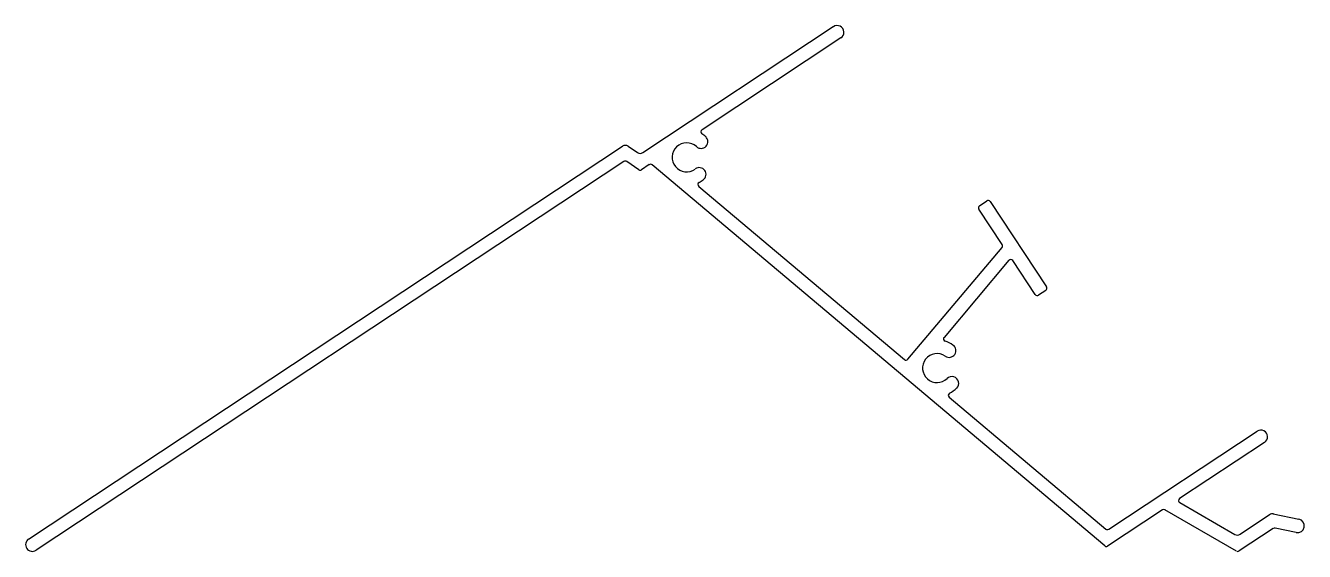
# Model space of a CAD drawing. Header units: inches. Extents: x -62 to 70, y 0 to 55.
import ezdxf

# ---------------------------------------------------------------- set-up
doc = ezdxf.new("R2010")
doc.units = ezdxf.units.IN
doc.header["$MEASUREMENT"] = 0
doc.layers.add('WINDOW', color=7, linetype='Continuous')

msp = doc.modelspace()

# ---------------------------------------------------------------- linework, layer by layer
at = {"layer": 'WINDOW', "color": 7, "linetype": 'Continuous'}
for p, q in [((1.94, 41.66), (21.62, 54.68)), ((22.39, 53.51), (8.05, 44.02)), ((-61.56, 1.7), (-0.16, 42.31)), ((0.4, 42.31), (1.38, 41.66)), ((-0.02, 40.73), (-60.79, 0.54)), ((1.52, 39.89), (0.26, 40.72)), ((2.59, 40.41), (1.79, 39.88)), ((49.67, 0.98), (2.89, 40.39)), ((7.71, 38.16), (28.97, 20.25)), ((39.08, 32.14), (36.65, 35.82)), ((36.72, 36.16), (37.47, 36.66)), ((37.82, 36.59), (43.65, 27.77)), ((29.32, 20.28), (39.06, 31.84)), ((39.77, 30.52), (33.06, 22.55)), ((42.49, 26.99), (40.17, 30.49)), ((43.58, 27.41), (42.83, 26.92)), ((33.59, 16.36), (49.77, 2.73)), ((50.08, 2.71), (65.42, 12.86)), ((66.19, 11.69), (57.41, 5.88)), ((57.42, 5.46), (63.12, 2.17)), ((55.64, 4.71), (49.97, 0.96)), ((63.31, 0.45), (55.9, 4.72)), ((63.66, 2.19), (66.72, 4.22)), ((67.1, 4.29), (69.75, 3.75)), ((67.1, 2.79), (63.57, 0.46)), ((69.47, 2.38), (67.29, 2.82))]:
    msp.add_line(p, q, dxfattribs=at)
for centre, radius, start, end in [((22.01, 54.09), 0.7, 303.48, 123.48), ((8.18, 43.81), 0.25, 123.48, 236.8599), ((0.12, 41.89), 0.508, 56.3558, 123.48), ((6.46, 41.17), 1.5, 47.2833, 306.0844), ((7.95, 42.79), 0.7, 227.2833, 47.2833), ((6.46, 41.17), 2.9, 47.2833, 56.8599), ((1.66, 42.08), 0.508, 236.3558, 303.48), ((0.12, 40.52), 0.25, 56.3558, 123.48), ((1.66, 40.09), 0.25, 236.3558, 303.48), ((2.73, 40.2), 0.249, 49.8877, 123.48), ((7.76, 39.4), 0.7, 306.0844, 126.0844), ((7.87, 38.35), 0.25, 116.5078, 229.8877), ((6.46, 41.17), 2.9, 296.5078, 306.0844), ((36.86, 35.96), 0.25, 123.48, 213.48), ((37.61, 36.45), 0.254, 33.48, 123.48), ((38.87, 32.01), 0.25, 319.8877, 33.48), ((39.96, 30.35), 0.25, 33.48, 139.8877), ((43.44, 27.63), 0.254, 303.48, 33.48), ((42.7, 27.13), 0.25, 213.48, 303.48), ((33.25, 22.39), 0.25, 139.8877, 253.2675), ((32.34, 19.37), 2.9, 55.4871, 73.2675), ((33.59, 21.18), 0.7, 235.4871, 55.4871), ((29.13, 20.44), 0.249, 229.8877, 319.8877), ((32.34, 19.37), 1.5, 55.4871, 314.2882), ((33.88, 17.79), 0.7, 314.2882, 134.2882), ((32.34, 19.37), 2.9, 296.5078, 314.2882), ((33.75, 16.55), 0.25, 116.5078, 229.8877), ((65.81, 12.27), 0.7, 303.48, 123.48), ((57.55, 5.67), 0.25, 123.48, 240.0451), ((55.78, 4.5), 0.25, 60.0451, 123.48), ((67, 3.79), 0.508, 78.48, 123.48), ((49.94, 2.92), 0.254, 229.8877, 303.48), ((67.24, 2.58), 0.25, 78.48, 123.48), ((69.61, 3.06), 0.7, 258.48, 78.48), ((-61.17, 1.12), 0.7, 123.48, 303.48), ((63.38, 2.61), 0.508, 240.0451, 303.48), ((49.83, 1.17), 0.25, 229.8877, 303.48), ((63.44, 0.67), 0.25, 240.0451, 303.48)]:
    msp.add_arc(centre, radius, start, end, dxfattribs=at)

doc.saveas('drawing.dxf')
